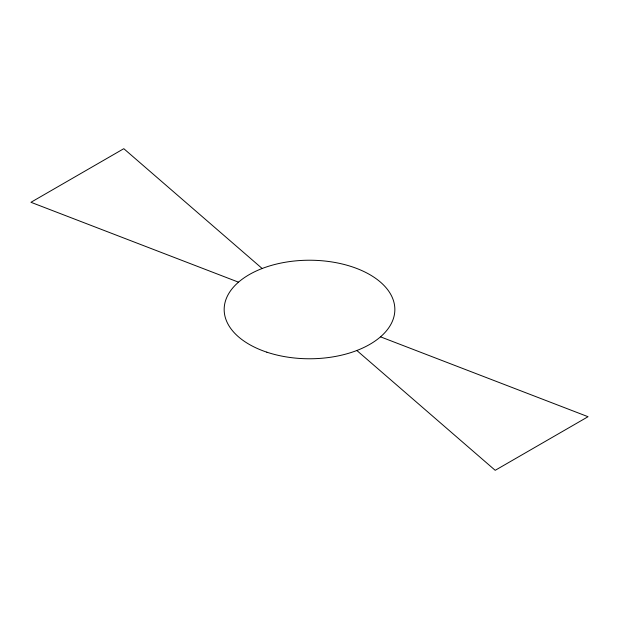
<?xml version="1.0" encoding="UTF-8"?>
<svg xmlns="http://www.w3.org/2000/svg" width="619" height="619" viewBox="0 0 619 619"><rect width="100%" height="100%" fill="white"/><g stroke="black" fill="none" stroke-linecap="round" stroke-linejoin="round"><path stroke-width="0.93" d="M238.485 282.163L30.95 202.289L123.8 148.684L262.154 268.499M380.515 336.837L588.05 416.711L495.2 470.316L356.846 350.501M266.828 352.172A85.352 49.28 0 0 0 394.852 309.5A85.352 49.28 0 0 0 266.828 266.828A85.352 49.28 0 0 0 266.828 352.172"/></g></svg>
